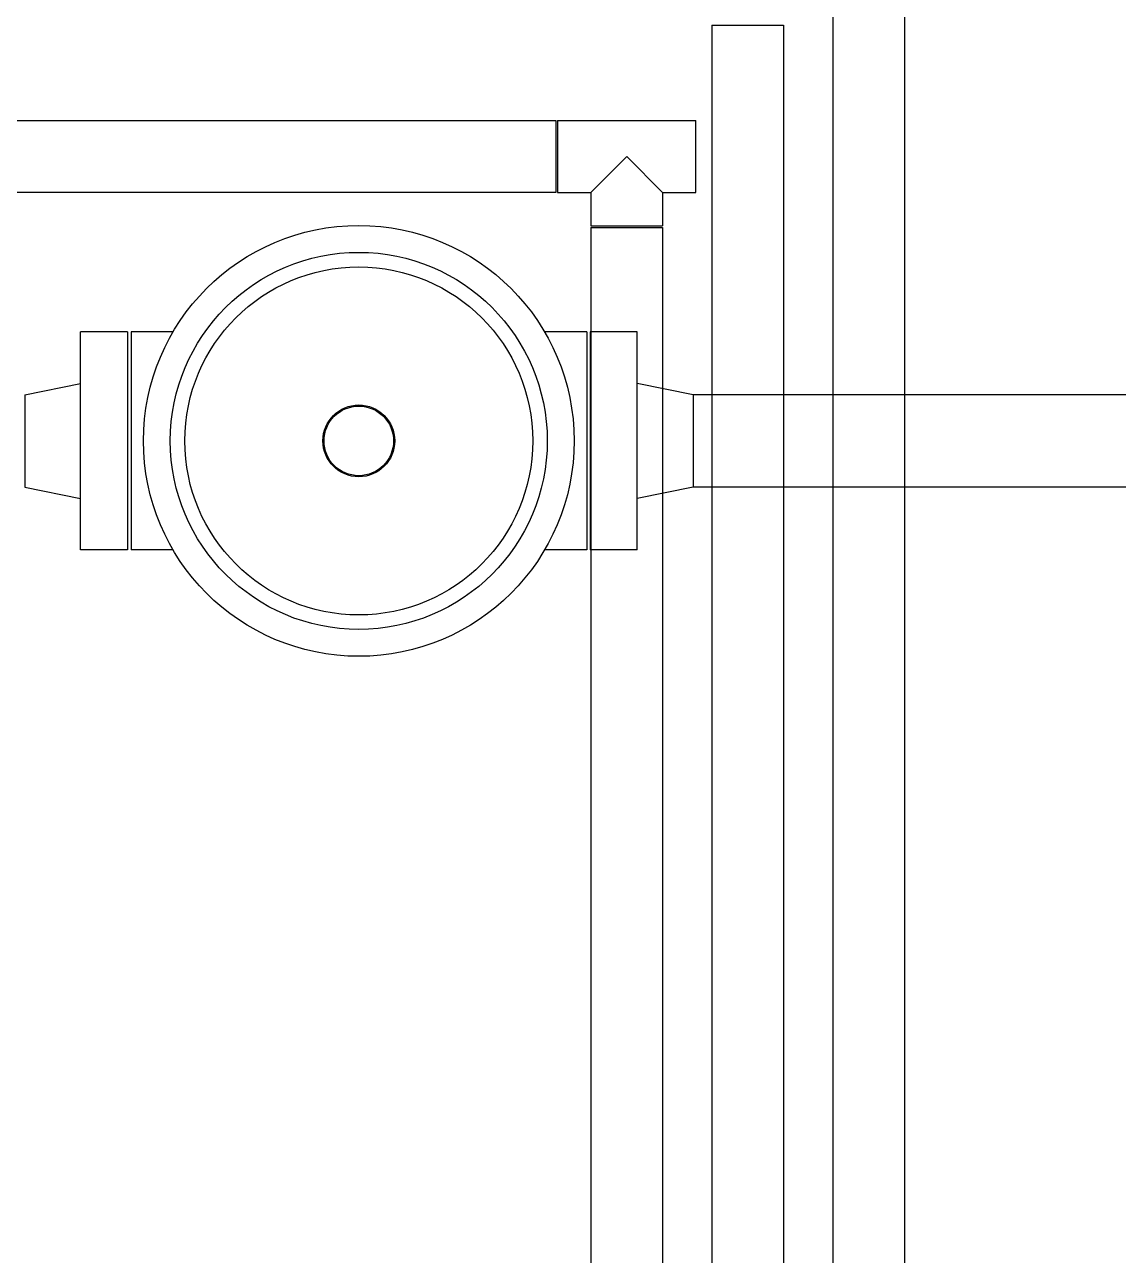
# Model space of a CAD drawing. Header units: millimetres. Extents: x 553637 to 584936, y 5008 to 53898.
# Drawn here: x 559872 to 561228, y 44618 to 46143 of the extents above; entities that cross this region are included whole.
import ezdxf

# ---------------------------------------------------------------- set-up
doc = ezdxf.new("R2010")
doc.units = ezdxf.units.MM
doc.header["$LTSCALE"] = 10
doc.header["$MEASUREMENT"] = 0
doc.layers.add('2', color=2, linetype='Continuous')
doc.layers.add('8', color=8, linetype='Continuous')

msp = doc.modelspace()

# ---------------------------------------------------------------- linework, layer by layer
at = {"layer": '2'}
for p, q in [((559941.2, 45491.9), (559941.2, 45761.9)), ((559999.6, 45761.9), (559941.2, 45761.9)), ((559999.6, 45761.9), (559999.6, 45491.9)), ((560003.8, 45761.9), (560003.8, 45491.9)), ((560055.9, 45761.9), (560003.8, 45761.9)), ((560568.6, 45761.9), (560516.4, 45761.9)), ((560568.6, 45761.9), (560568.6, 45491.9)), ((560572.8, 45761.9), (560572.8, 45491.9)), ((560631.2, 45761.9), (560572.8, 45761.9)), ((560631.2, 45491.9), (560631.2, 45761.9)), ((559872.3, 45684.1), (559941.2, 45698.2)), ((559872.3, 45684.1), (559872.3, 45569.6)), ((560700.7, 45684), (560631.2, 45698.2)), ((560700.7, 45684), (560700.7, 45569.7)), ((561823.4, 45684), (560700.7, 45684)), ((559872.3, 45569.6), (559941.2, 45555.5)), ((560700.7, 45569.7), (560631.2, 45555.5)), ((561823.4, 45569.7), (560700.7, 45569.7)), ((559999.6, 45491.9), (559941.2, 45491.9)), ((560055.9, 45491.9), (560003.8, 45491.9)), ((560568.6, 45491.9), (560516.4, 45491.9)), ((560631.2, 45491.9), (560572.8, 45491.9))]:
    msp.add_line(p, q, dxfattribs=at)
for radius in [266.9, 233.6, 215.6, 44.5, 43.1]:
    msp.add_circle((560286.1, 45626.9), radius, dxfattribs=at)
at = {"layer": '8'}
for p, q in [((560873.7, 46391.3), (560873.7, 42231.5)), ((560962.6, 46391.3), (560962.6, 42231.5)), ((560723.7, 46141.8), (560723.7, 37731.5)), ((560723.7, 46141.8), (560812.6, 46141.8)), ((560812.6, 46141.8), (560812.6, 37731.5)), ((558436, 46023.7), (560530.3, 46023.7)), ((560530.3, 46023.7), (560530.3, 45934.8)), ((560532.3, 46023.7), (560704, 46023.7)), ((560532.3, 46023.7), (560532.3, 45934.8)), ((560704, 45934.8), (560704, 46023.7)), ((560618.2, 45979.3), (560573.7, 45934.8)), ((560662.6, 45934.8), (560618.2, 45979.3)), ((560532.3, 45934.8), (560573.7, 45934.8)), ((560573.7, 45934.8), (560573.7, 45893.4)), ((560662.6, 45934.8), (560662.6, 45893.4)), ((560662.6, 45934.8), (560704, 45934.8)), ((560573.7, 45893.4), (560662.6, 45893.4)), ((560573.7, 45891.4), (560573.7, 33231.5)), ((560573.7, 45891.4), (560662.6, 45891.4)), ((560662.6, 45891.4), (560662.6, 33231.5))]:
    msp.add_line(p, q, dxfattribs=at)
at = {"layer": '8', "flags": 128}
msp.add_lwpolyline([(560530.3, 45934.8), (558448.6, 45934.8)], dxfattribs=at)

doc.saveas('drawing.dxf')
